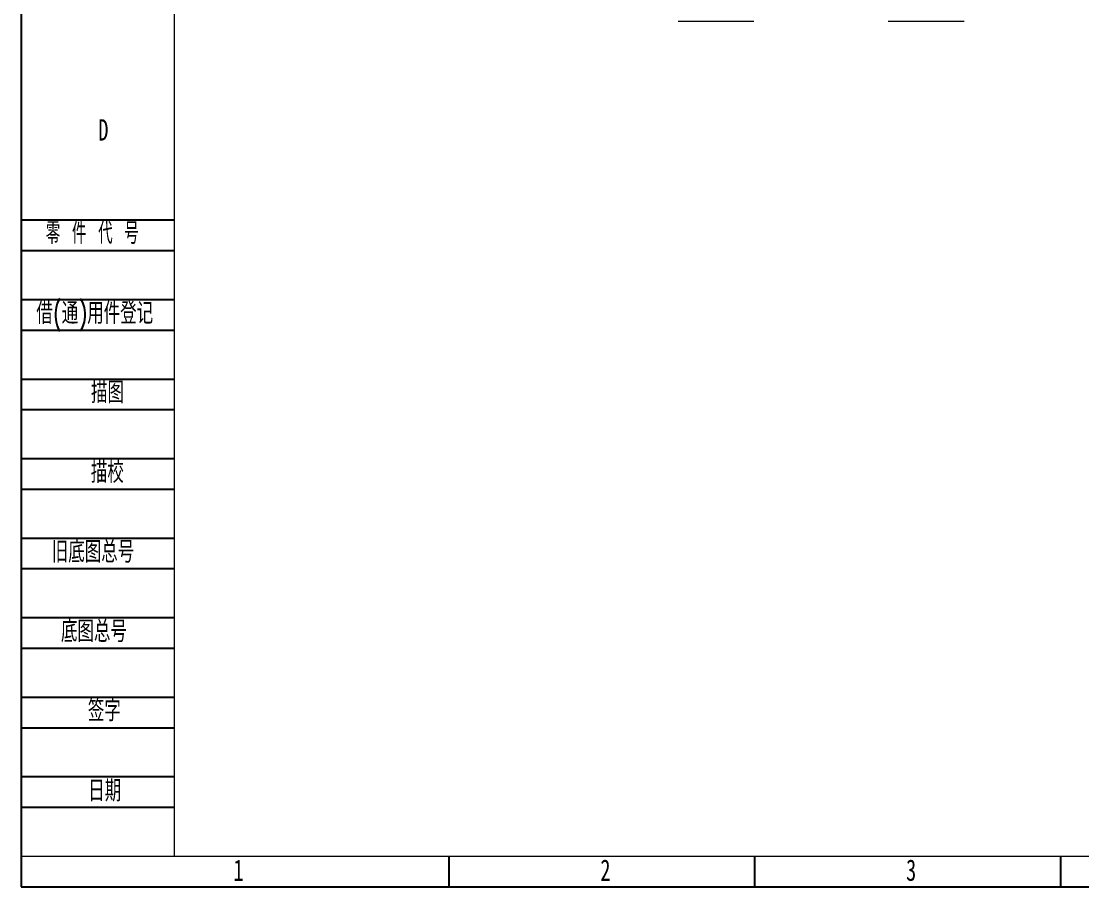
# Model space of a CAD drawing. Header units: millimetres. Extents: x 0 to 420, y 0 to 297.
# Drawn here: x 0 to 173.4, y 0 to 141.5 of the extents above; entities that cross this region are included whole.
import ezdxf

# ---------------------------------------------------------------- set-up
doc = ezdxf.new("R2010")
doc.units = ezdxf.units.MM
for name, color, linetype in [('10', 7, 'Continuous'), ('5', 7, 'Continuous'), ('9', 7, 'Continuous')]:
    doc.layers.add(name, color=color, linetype=linetype)
doc.styles.add('SLDTEXTSTYLE0', font='TXT', dxfattribs={"width": 0.7, "bigfont": 'bigfont'})
doc.styles.add('SLDTEXTSTYLE2', font='TXT', dxfattribs={"width": 0.614286, "bigfont": 'bigfont'})
doc.styles.add('SLDTEXTSTYLE4', font='TXT', dxfattribs={"width": 0.7})

msp = doc.modelspace()

# ---------------------------------------------------------------- linework, layer by layer
at = {"color": 7, "linetype": 'Continuous', "lineweight": 15}
for p, q in [((107.42, 141.48), (119.82, 141.48)), ((141.8, 141.48), (153.37, 141.48)), ((153.37, 141.48), (154.2, 141.48))]:
    msp.add_line(p, q, dxfattribs=at)
at = {"layer": '10', "color": 7}
for p, q in [((0, 109), (25, 109)), ((0, 104), (25, 104)), ((0, 96), (25, 96)), ((0, 91), (25, 91)), ((0, 83), (25, 83)), ((0, 78), (25, 78)), ((0, 70), (25, 70)), ((0, 65), (25, 65)), ((0, 57), (25, 57)), ((0, 52), (25, 52)), ((0, 44), (25, 44)), ((0, 39), (25, 39)), ((0, 31), (25, 31)), ((0, 26), (25, 26)), ((0, 18), (25, 18)), ((0, 13), (25, 13))]:
    msp.add_line(p, q, dxfattribs=at)
at = {"layer": '5', "color": 7, "lineweight": 15}
for p, q in [((25, 292), (25, 5)), ((0, 5), (415, 5))]:
    msp.add_line(p, q, dxfattribs=at)
at = {"layer": '5'}
for p, q in [((70, 0), (70, 5)), ((120, 0), (120, 5)), ((170, 0), (170, 5))]:
    msp.add_line(p, q, dxfattribs=at)
at = {"layer": '9', "color": 7}
for p, q in [((0, 297), (0, 0)), ((0, 0), (420, 0))]:
    msp.add_line(p, q, dxfattribs=at)

# ---------------------------------------------------------------- texts
at = {"layer": '10', "char_height": 3.5, "attachment_point": 2, "style": 'SLDTEXTSTYLE4'}
for s, insert in [('D', (13.43, 125.47)), ('1', (35.54, 4.47)), ('2', (95.54, 4.47)), ('3', (145.54, 4.47))]:
    msp.add_mtext(s, dxfattribs=dict(at, insert=insert))
at = {"layer": '10', "color": 7, "char_height": 3.5}
for s, insert, attachment_point, style in [('\\M+197EB \\M+18C8F \\M+191E3 \\M+18D86', (4.02, 108.59), 1, 'SLDTEXTSTYLE2'), ('\\M+18ED8(\\M+192CA)\\M+19770\\M+18C8F\\M+1936F记', (2.47, 95.5), 1, 'SLDTEXTSTYLE0'), ('\\M+19560图', (14.11, 82.55), 2, 'SLDTEXTSTYLE0'), ('\\M+19560\\M+18D5A', (14.08, 69.52), 2, 'SLDTEXTSTYLE0'), ('\\M+18B8C\\M+192EA图总\\M+18D86', (5, 56.49), 1, 'SLDTEXTSTYLE0'), ('\\M+192EA图总\\M+18D86', (6.5, 43.49), 1, 'SLDTEXTSTYLE0'), ('签\\M+18E9A', (13.59, 30.54), 2, 'SLDTEXTSTYLE0'), ('\\M+193FA\\M+18AFA', (13.66, 17.44), 2, 'SLDTEXTSTYLE0')]:
    msp.add_mtext(s, dxfattribs=dict(at, insert=insert, attachment_point=attachment_point, style=style))

doc.saveas('drawing.dxf')
